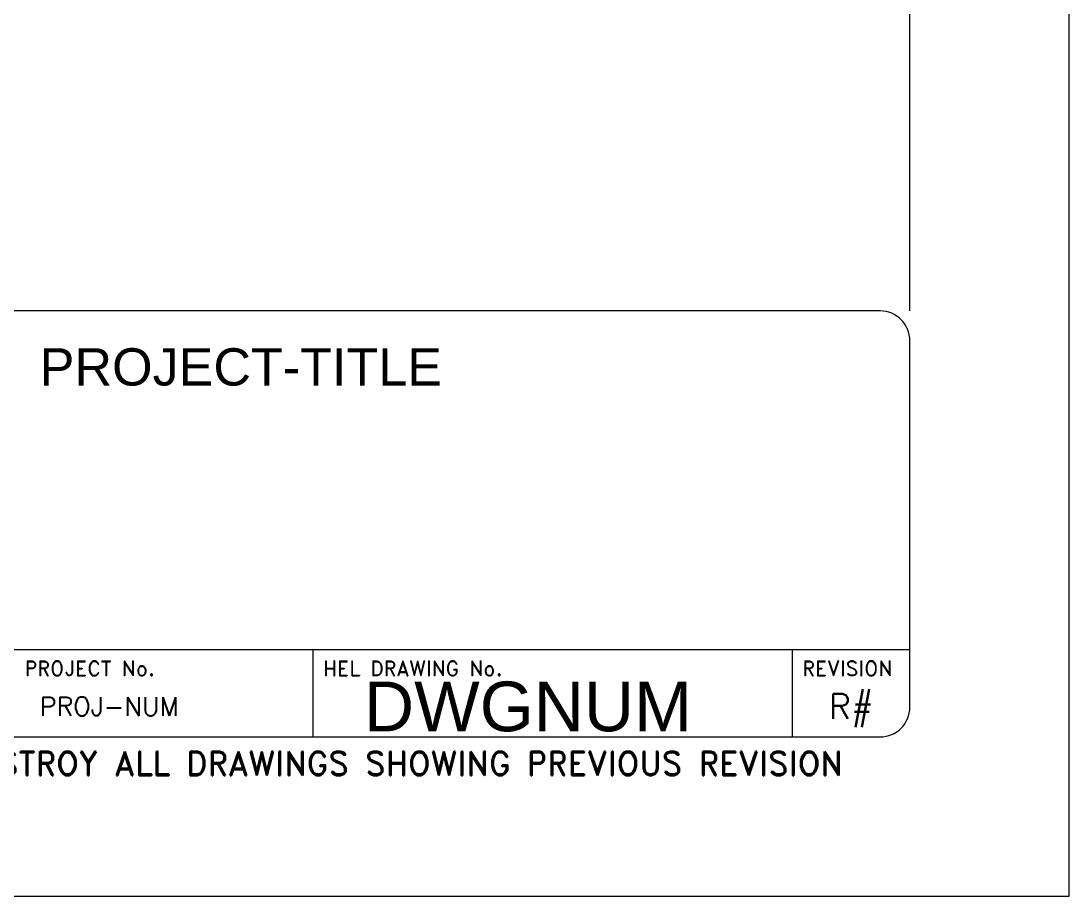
# Model space of a CAD drawing. Extents: x 0 to 17, y 0 to 11.
# Drawn here: x 13.707 to 17, y 0 to 2.75 of the extents above; entities that cross this region are included whole.
import ezdxf
from ezdxf.enums import TextEntityAlignment as Align

# ---------------------------------------------------------------- set-up
doc = ezdxf.new("R2010")
doc.units = 0
doc.header["$LTSCALE"] = 10
doc.header["$MEASUREMENT"] = 0
for name, color, linetype in [('BDR-18', 1, 'Continuous'), ('BDR-25', 4, 'Continuous'), ('BDR-50', 5, 'Continuous')]:
    doc.layers.add(name, color=color, linetype=linetype)
doc.styles.add('HEL-Title1', font='arial.ttf')
doc.styles.add('HEL-Title3', font='romans.shx')
doc.styles.add('HEL-Title4', font='romand.shx')
doc.styles.get("Standard").update_dxf_attribs({"font": 'arial.ttf'})

msp = doc.modelspace()

# ---------------------------------------------------------------- linework, layer by layer
at = {"layer": 'BDR-18'}
msp.add_lwpolyline([(2.948752353404416e-13, -1.243449787580175e-14), (17.00000000000029, -1.243449787580175e-14), (17.00000000000029, 10.99999999999999), (2.948752353404416e-13, 10.99999999999999)], close=True, dxfattribs=at)
at = {"layer": 'BDR-25'}
for p, q in [((14.625, 0.4999999999999869), (14.625, 0.7734374999999913)), ((16.13090551181102, 0.5), (16.13090551181102, 0.7734375000000044))]:
    msp.add_line(p, q, dxfattribs=at)
for points in [[(16.50000000000004, 1.838583010254785), (16.50000000000004, 10.5), (0.75, 10.5)], [(16.5, 0.7734375000000044), (11.81249999999991, 0.7734375000000044), (11.81249999999991, 0.5)]]:
    msp.add_lwpolyline(points, dxfattribs=at)
msp.add_lwpolyline([(10.03124999999987, 0.5), (16.40625, 0.5, 0.414213562373095), (16.5, 0.59375), (16.5, 1.744833010254785, 0.414213562373095), (16.40625, 1.838583010254785), (10.03124999999987, 1.838583010254785, 0.414213562373095), (9.937499999999869, 1.744833010254785), (9.937499999999869, 0.59375, 0.414213562373095)], format="xyb", close=True, dxfattribs=at)

# ---------------------------------------------------------------- texts
at = {"layer": 'BDR-18', "ltscale": 8, "style": 'HEL-Title4'}
for s, p in [('PROJECT No.', (13.71802692154472, 0.6917891199288013)), ('HEL DRAWING No.', (14.65552692154482, 0.6917891199287882)), ('REVISION', (16.16143243335583, 0.6917891199287882))]:
    msp.add_text(s, height=0.04687496764894796, dxfattribs=at).set_placement(p)
at = {"layer": 'BDR-18', "insert": (16.28946413608882, 0.4542985935652053), "char_height": 0.07499994823831674, "width": 4.749820784835208, "attachment_point": 3, "style": 'HEL-Title4'}
msp.add_mtext('DESTROY ALL DRAWINGS SHOWING PREVIOUS REVISION', dxfattribs=at)
at = {"layer": 'BDR-25'}
for tag, text, height, style, p in [('DWGNUM', 'S01', 0.15625, 'HEL-Title1', (15.29982775590551, 0.5958945599643941)), ('R#', '', 0.078125, 'HEL-Title3', (16.31545275590551, 0.5958945599643941))]:
    msp.add_attdef(tag, text=text, height=height, dxfattribs=dict(at, style=style)).set_placement(p, align=Align.MIDDLE_CENTER)
at = {"layer": 'BDR-25', "style": 'HEL-Title3'}
msp.add_attdef('PROJ-NUM', text='0000-000', height=0.05859375, dxfattribs=at).set_placement((13.76562499999991, 0.5958945599644099), align=Align.MIDDLE_LEFT)
at = {"layer": 'BDR-50', "lineweight": 30, "flags": 104}
msp.add_attdef('PROJECT-TITLE', text='-', height=0.1171875, dxfattribs=at).set_placement((13.765625, 1.721395510254785), align=Align.TOP_LEFT)

doc.saveas('drawing.dxf')
